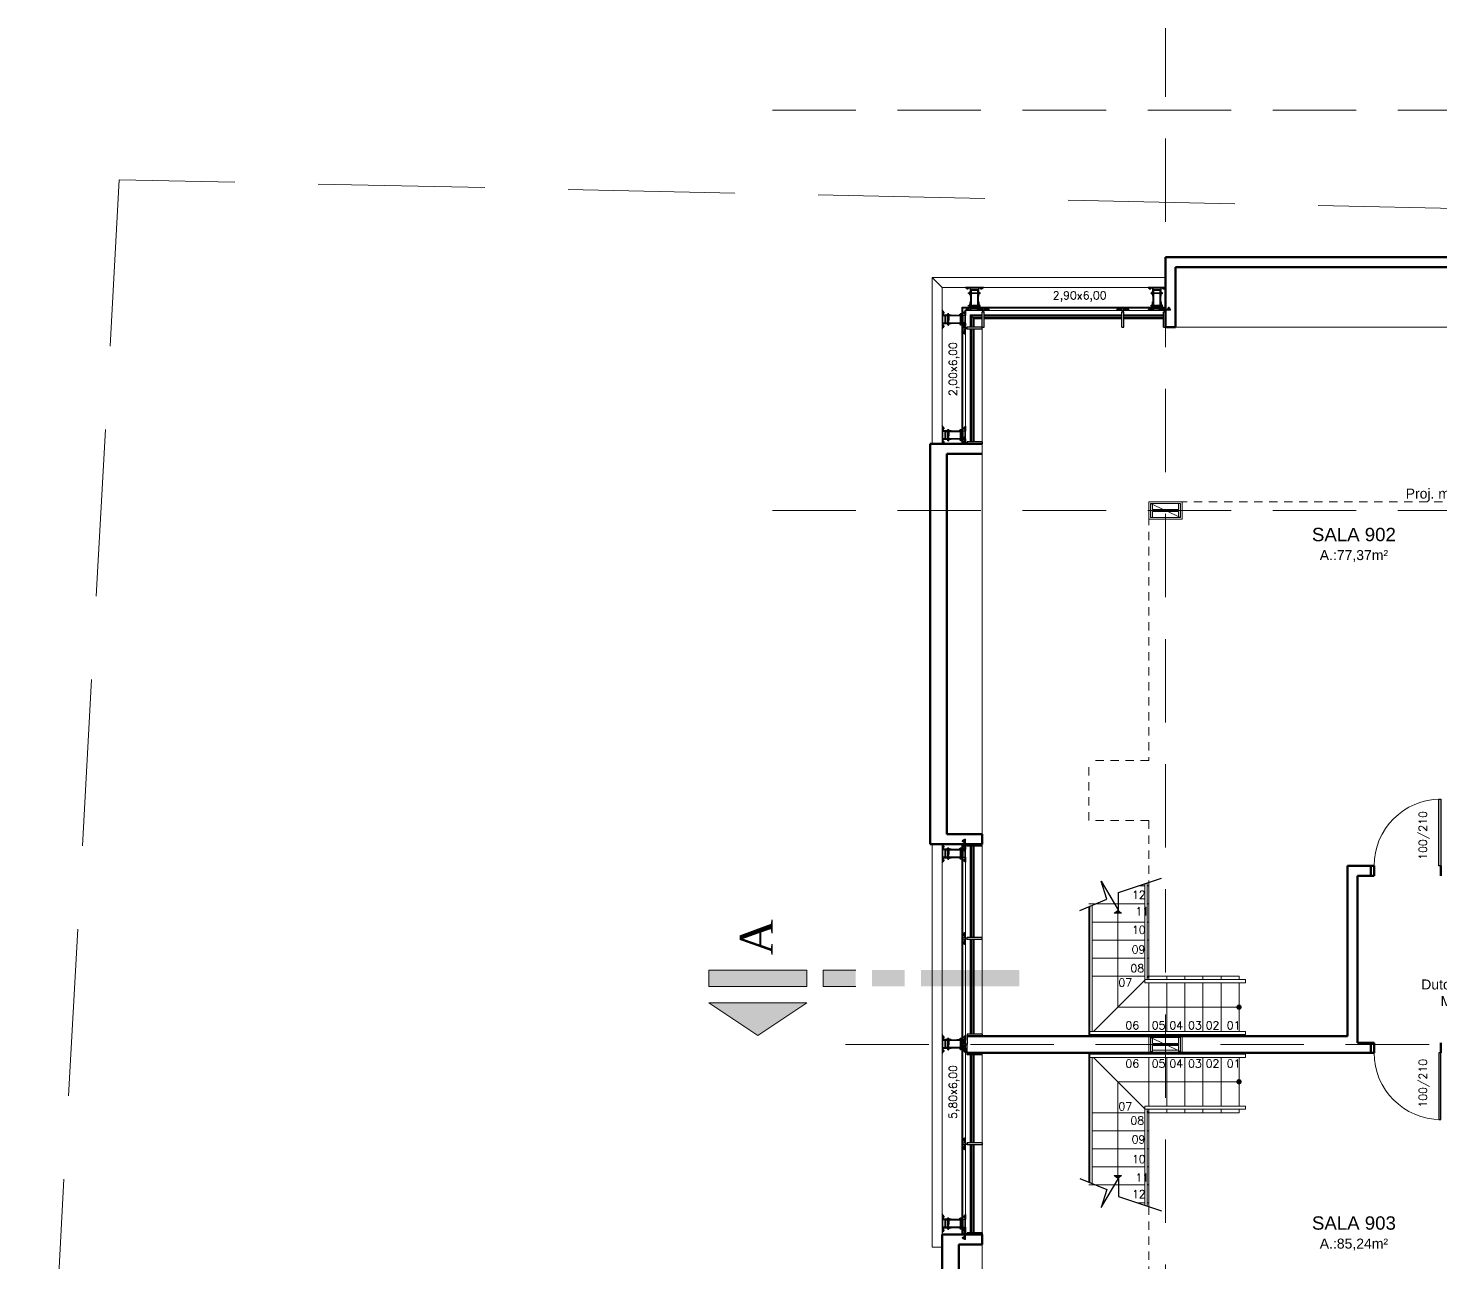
# Model space of a CAD drawing. Header units: millimetres. Extents: x 705 to 840, y 133 to 501.
# Drawn here: x 712.14 to 733.32, y 340.62 to 359.12 of the extents above; entities that cross this region are included whole.
import ezdxf

# ---------------------------------------------------------------- set-up
doc = ezdxf.new("R2010")
doc.units = ezdxf.units.MM
doc.header["$LTSCALE"] = 10
for name, pattern in [('DASHDOT', [25.4, 12.7, -6.35, 0, -6.35]), ('DASHED2', [0.375, 0.25, -0.125]), ('HIDDEN2', [0.1875, 0.125, -0.0625])]:
    doc.linetypes.add(name, pattern=pattern)
doc.layers.get('0').update_dxf_attribs({"color": 90})
doc.layers.add('ACCESORIO', color=90, linetype='Continuous')
doc.layers.add('VIDRO', color=140, linetype='Continuous')
for name, color, linetype, lineweight in [('CINZA', 252, 'Continuous', 13), ('cinza 03', 252, 'Continuous', 13), ('COTA', 90, 'Continuous', 9), ('HACHT', 90, 'Continuous', 9), ('linha estutura', 252, 'Continuous', 13), ('PAREDES', 50, 'Continuous', 50), ('PAREDES 2', 50, 'Continuous', 50), ('Pilares', 16, 'Continuous', 20), ('pn 02', 16, 'Continuous', 20), ('PN-01', 90, 'Continuous', 13), ('PN-03', 180, 'Continuous', 30), ('recuos', 16, 'Continuous', 20), ('texto', 16, 'Continuous', 20)]:
    doc.layers.add(name, color=color, linetype=linetype, lineweight=lineweight)
doc.styles.get("Standard").update_dxf_attribs({"font": 'simplex.shx'})

# ---------------------------------------------------------------- blocks, each defined once
blk = doc.blocks.new('BLO253')
blk.add_lwpolyline([(39.6, 2, -0.4142136), (40.6, 1, 0.4142136), (41.6, 0), (91.5, 0, 0.4142136), (92.5, 1), (92.5, 4, 0.4142136), (91.5, 5), (49.6, 5, -0.4142136), (44.6, 10), (44.6, 89, 0.4142136), (43.6, 90), (41.6, 90, 0.4142136), (40.6, 89), (40.6, 6.5, -0.4142136), (39.1, 5), (-39.1, 5, -0.4142136), (-40.6, 6.5), (-40.6, 89, 0.4142136), (-41.6, 90), (-43.6, 90, 0.4142136), (-44.6, 89), (-44.6, 10, -0.4142136), (-49.6, 5), (-91.5, 5, 0.4142136), (-92.5, 4), (-92.5, 1, 0.4142136), (-91.5, 0), (-41.6, 0, 0.4142136), (-40.6, 1, -0.4142136), (-39.6, 2)], format="xyb", close=True)
blk = doc.blocks.new('CAB-BUL')
for p, q in [((-6, 11), (6, 11)), ((-4, 2), (-4, 9)), ((-4, 1), (-4, 2)), ((4, 2), (4, 9)), ((4, 1), (4, 2))]:
    blk.add_line(p, q)
blk.add_lwpolyline([(-9, 1), (9, 1), (9, 0), (-9, 0)], close=True)
blk.add_lwpolyline([(8, 9, 0.888889), (4, 9, 0.50025), (-4, 9, 0.88987), (-8, 9), (-8, 2), (8, 2)], format="xyb", close=True)
blk = doc.blocks.new('TUERCA')
for p, q in [((-7, -2), (7, -2)), ((7, -10), (-7, -10)), ((-5, -11), (3, -10)), ((-5, -12), (4, -11)), ((-5, -13), (4, -12)), ((-5, -14), (4, -13)), ((-5, -16), (4, -14)), ((-4, -8), (-4, -3)), ((-3, -16), (4, -16)), ((4, -3), (4, -8))]:
    blk.add_line(p, q)
blk.add_lwpolyline([(-9, 0), (9, 0), (9, -2), (-9, -2)], close=True)
blk.add_lwpolyline([(-4, -8, -0.666895), (-9, -8), (-9, -3, -0.666895), (-4, -3, -0.349005), (4, -3, -0.666667), (9, -3), (9, -8, -0.666667), (4, -8, -0.349005)], format="xyb", close=True)
blk.add_lwpolyline([(-4, -10), (-3, -10), (-5, -11), (-3, -11), (-5, -12), (-3, -12), (-5, -13), (-3, -14), (-5, -14), (-3, -15), (-5, -16), (-3, -16), (3, -16), (4, -16), (3, -15), (4, -14), (3, -14), (4, -13), (3, -13), (4, -12), (3, -11), (4, -11), (3, -10), (4, -10)])
blk = doc.blocks.new('fixação madeira')
at = {"layer": 'ACCESORIO'}
for p, q in [((-0.052, -0.063), (-0.05, -0.076)), ((-0.05, -0.063), (-0.048, -0.076)), ((-0.048, -0.063), (-0.047, -0.076)), ((-0.047, -0.063), (-0.045, -0.076)), ((-0.045, -0.063), (-0.043, -0.076)), ((-0.043, -0.063), (-0.041, -0.076)), ((-0.041, -0.063), (-0.039, -0.076)), ((-0.039, -0.063), (-0.038, -0.076)), ((-0.038, -0.063), (-0.036, -0.076)), ((-0.036, -0.063), (-0.034, -0.076)), ((-0.034, -0.063), (-0.032, -0.076)), ((-0.032, -0.063), (-0.03, -0.076)), ((-0.03, -0.063), (-0.029, -0.076)), ((-0.029, -0.063), (-0.027, -0.076)), ((-0.027, -0.063), (-0.025, -0.076)), ((-0.025, -0.063), (-0.023, -0.076)), ((-0.023, -0.063), (-0.021, -0.076)), ((-0.021, -0.063), (-0.02, -0.076)), ((-0.02, -0.063), (-0.018, -0.076)), ((-0.018, -0.063), (-0.016, -0.076)), ((-0.016, -0.063), (-0.014, -0.076)), ((-0.014, -0.063), (-0.012, -0.076)), ((-0.012, -0.076), (-0.012, -0.063)), ((-0.052, -0.251), (-0.05, -0.264)), ((-0.05, -0.251), (-0.048, -0.264)), ((-0.048, -0.251), (-0.047, -0.264)), ((-0.047, -0.251), (-0.045, -0.264)), ((-0.045, -0.251), (-0.043, -0.264)), ((-0.043, -0.251), (-0.041, -0.264)), ((-0.041, -0.251), (-0.039, -0.264)), ((-0.039, -0.251), (-0.038, -0.264)), ((-0.038, -0.251), (-0.036, -0.264)), ((-0.036, -0.251), (-0.034, -0.264)), ((-0.034, -0.251), (-0.032, -0.264)), ((-0.032, -0.251), (-0.03, -0.264)), ((-0.03, -0.251), (-0.029, -0.264)), ((-0.029, -0.251), (-0.027, -0.264)), ((-0.027, -0.251), (-0.025, -0.264)), ((-0.025, -0.251), (-0.023, -0.264)), ((-0.023, -0.251), (-0.021, -0.264)), ((-0.021, -0.251), (-0.02, -0.264)), ((-0.02, -0.251), (-0.018, -0.264)), ((-0.018, -0.251), (-0.016, -0.264)), ((-0.016, -0.251), (-0.014, -0.264)), ((-0.014, -0.251), (-0.012, -0.264)), ((-0.012, -0.264), (-0.012, -0.251))]:
    blk.add_line(p, q, dxfattribs=at)
for points in [[(-0.06, -0.034), (0.057, -0.034), (0.057, -0.308), (-0.06, -0.308)], [(-0.052, -0.042), (0.049, -0.042), (0.049, -0.3), (-0.052, -0.3)]]:
    blk.add_lwpolyline(points, close=True, dxfattribs=at)
for points in [[(0.049, -0.063), (-0.014, -0.063), (-0.015, -0.066), (-0.016, -0.063), (-0.017, -0.066), (-0.018, -0.063), (-0.018, -0.066), (-0.02, -0.063), (-0.02, -0.066), (-0.021, -0.063), (-0.022, -0.066), (-0.023, -0.063), (-0.024, -0.066), (-0.025, -0.063), (-0.026, -0.066), (-0.027, -0.063), (-0.027, -0.066), (-0.029, -0.063), (-0.029, -0.066), (-0.03, -0.063), (-0.031, -0.066), (-0.032, -0.063), (-0.033, -0.066), (-0.034, -0.063), (-0.035, -0.066), (-0.036, -0.063), (-0.036, -0.066), (-0.038, -0.063), (-0.038, -0.066), (-0.039, -0.063), (-0.04, -0.066), (-0.041, -0.063), (-0.042, -0.066), (-0.043, -0.063), (-0.044, -0.066), (-0.045, -0.063), (-0.045, -0.066), (-0.047, -0.063), (-0.047, -0.066), (-0.048, -0.063), (-0.049, -0.066), (-0.05, -0.063), (-0.051, -0.066), (-0.052, -0.063)], [(-0.052, -0.076), (-0.051, -0.074), (-0.05, -0.076), (-0.05, -0.074), (-0.048, -0.076), (-0.048, -0.074), (-0.047, -0.076), (-0.046, -0.074), (-0.045, -0.076), (-0.044, -0.074), (-0.043, -0.076), (-0.042, -0.074), (-0.041, -0.076), (-0.041, -0.074), (-0.039, -0.076), (-0.039, -0.074), (-0.038, -0.076), (-0.037, -0.074), (-0.036, -0.076), (-0.035, -0.074), (-0.034, -0.076), (-0.033, -0.074), (-0.032, -0.076), (-0.032, -0.074), (-0.03, -0.076), (-0.03, -0.074), (-0.029, -0.076), (-0.028, -0.074), (-0.027, -0.076), (-0.026, -0.074), (-0.025, -0.076), (-0.024, -0.074), (-0.023, -0.076), (-0.023, -0.074), (-0.021, -0.076), (-0.021, -0.074), (-0.02, -0.076), (-0.019, -0.074), (-0.018, -0.076), (-0.017, -0.074), (-0.016, -0.076), (-0.015, -0.074), (-0.014, -0.076), (-0.014, -0.074), (-0.012, -0.076), (0.049, -0.076)], [(0.049, -0.251), (-0.014, -0.251), (-0.015, -0.253), (-0.016, -0.251), (-0.017, -0.253), (-0.018, -0.251), (-0.018, -0.253), (-0.02, -0.251), (-0.02, -0.253), (-0.021, -0.251), (-0.022, -0.253), (-0.023, -0.251), (-0.024, -0.253), (-0.025, -0.251), (-0.026, -0.253), (-0.027, -0.251), (-0.027, -0.253), (-0.029, -0.251), (-0.029, -0.253), (-0.03, -0.251), (-0.031, -0.253), (-0.032, -0.251), (-0.033, -0.253), (-0.034, -0.251), (-0.035, -0.253), (-0.036, -0.251), (-0.036, -0.253), (-0.038, -0.251), (-0.038, -0.253), (-0.039, -0.251), (-0.04, -0.253), (-0.041, -0.251), (-0.042, -0.253), (-0.043, -0.251), (-0.044, -0.253), (-0.045, -0.251), (-0.045, -0.253), (-0.047, -0.251), (-0.047, -0.253), (-0.048, -0.251), (-0.049, -0.253), (-0.05, -0.251), (-0.051, -0.253), (-0.052, -0.251)], [(-0.052, -0.264), (-0.051, -0.262), (-0.05, -0.264), (-0.05, -0.262), (-0.048, -0.264), (-0.048, -0.262), (-0.047, -0.264), (-0.046, -0.262), (-0.045, -0.264), (-0.044, -0.262), (-0.043, -0.264), (-0.042, -0.262), (-0.041, -0.264), (-0.041, -0.262), (-0.039, -0.264), (-0.039, -0.262), (-0.038, -0.264), (-0.037, -0.262), (-0.036, -0.264), (-0.035, -0.262), (-0.034, -0.264), (-0.033, -0.262), (-0.032, -0.264), (-0.032, -0.262), (-0.03, -0.264), (-0.03, -0.262), (-0.029, -0.264), (-0.028, -0.262), (-0.027, -0.264), (-0.026, -0.262), (-0.025, -0.264), (-0.024, -0.262), (-0.023, -0.264), (-0.023, -0.262), (-0.021, -0.264), (-0.021, -0.262), (-0.02, -0.264), (-0.019, -0.262), (-0.018, -0.264), (-0.017, -0.262), (-0.016, -0.264), (-0.015, -0.262), (-0.014, -0.264), (-0.014, -0.262), (-0.012, -0.264), (0.049, -0.264)]]:
    blk.add_lwpolyline(points, dxfattribs=at)
at = {"layer": 'ACCESORIO', "xscale": 0.001440000000002328, "yscale": 0.001440000000002328, "zscale": 0.00144, "rotation": 180}
blk.add_blockref('BLO253', (-0.001, 0.001), dxfattribs=at)
at = {"layer": 'ACCESORIO', "linetype": 'Continuous', "xscale": 0.001440000000002328, "yscale": 0.001440000000002328, "zscale": 0.00144}
for name, p, rotation in [('CAB-BUL', (-0.105, -0.006), 180), ('TUERCA', (-0.066, -0.07), 270), ('CAB-BUL', (0.063, -0.07), 270), ('CAB-BUL', (0.1, -0.006), 180), ('CAB-BUL', (0.063, -0.258), 270)]:
    blk.add_blockref(name, p, dxfattribs=dict(at, rotation=rotation))
at = {"layer": 'ACCESORIO', "xscale": -0.001440000000002328, "yscale": 0.001440000000002328, "zscale": 0.00144}
blk.add_blockref('BLO253', (-0.001, -0.345), dxfattribs=at)
at = {"layer": 'ACCESORIO', "linetype": 'Continuous', "xscale": -0.001440000000002328, "yscale": 0.001440000000002328, "zscale": 0.00144}
for p in [(-0.105, -0.338), (0.1, -0.338)]:
    blk.add_blockref('CAB-BUL', p, dxfattribs=at)
at = {"layer": 'ACCESORIO', "color": 252, "linetype": 'Continuous', "xscale": 0.001440000000002328, "yscale": 0.001440000000002328, "zscale": 0.00144, "rotation": 270}
blk.add_blockref('TUERCA', (-0.066, -0.258), dxfattribs=at)
blk = doc.blocks.new('SPIDER')
at = {"layer": 'HACHT'}
blk.add_line((-0.289, -0.009), (-0.289, 0.009), dxfattribs=at)
at = {"layer": 'PN-01'}
for p, q in [((-0.264, 0.063), (-0.304, 0.063)), ((-0.293, 0.067), (-0.299, 0.07)), ((-0.294, 0.066), (-0.299, 0.069)), ((-0.264, 0.064), (-0.299, 0.064)), ((-0.264, 0.062), (-0.299, 0.062)), ((-0.294, 0.06), (-0.299, 0.058)), ((-0.293, 0.059), (-0.299, 0.056)), ((-0.264, 0.064), (-0.298, 0.064)), ((-0.289, 0.066), (-0.294, 0.066)), ((-0.289, 0.06), (-0.294, 0.06)), ((-0.289, 0.067), (-0.293, 0.067)), ((-0.289, 0.059), (-0.293, 0.059)), ((-0.283, 0.079), (-0.289, 0.079)), ((-0.283, 0.048), (-0.289, 0.048)), ((-0.228, 0.009), (-0.289, 0.009)), ((-0.279, 0.072), (-0.283, 0.079)), ((-0.279, 0.055), (-0.283, 0.048)), ((-0.27, 0.072), (-0.279, 0.072)), ((-0.27, 0.055), (-0.279, 0.055)), ((-0.264, 0.089), (-0.27, 0.089)), ((-0.27, 0.089), (-0.27, 0.009)), ((-0.264, 0.078), (-0.27, 0.078)), ((-0.264, 0.048), (-0.27, 0.048)), ((-0.264, 0.034), (-0.27, 0.034)), ((-0.264, 0.089), (-0.264, 0.009)), ((-0.258, 0.072), (-0.264, 0.076)), ((-0.258, 0.055), (-0.264, 0.051)), ((-0.262, 0.074), (-0.262, 0.052)), ((-0.261, 0.074), (-0.261, 0.053)), ((-0.26, 0.073), (-0.26, 0.053)), ((-0.258, 0.089), (-0.252, 0.089)), ((-0.258, 0.089), (-0.258, 0.08)), ((-0.258, 0.08), (-0.258, 0.047)), ((-0.258, 0.047), (-0.258, 0.009)), ((-0.258, 0.034), (-0.252, 0.034)), ((-0.252, 0.089), (-0.252, 0.009)), ((-0.264, -0.063), (-0.304, -0.063)), ((-0.293, -0.059), (-0.299, -0.056)), ((-0.294, -0.06), (-0.299, -0.058)), ((-0.264, -0.062), (-0.299, -0.062)), ((-0.264, -0.064), (-0.299, -0.064)), ((-0.294, -0.066), (-0.299, -0.069)), ((-0.293, -0.067), (-0.299, -0.07)), ((-0.264, -0.064), (-0.298, -0.064)), ((-0.289, -0.06), (-0.294, -0.06)), ((-0.289, -0.066), (-0.294, -0.066)), ((-0.289, -0.059), (-0.293, -0.059)), ((-0.289, -0.067), (-0.293, -0.067)), ((-0.228, -0.009), (-0.289, -0.009)), ((-0.283, -0.048), (-0.289, -0.048)), ((-0.283, -0.079), (-0.289, -0.079)), ((-0.279, -0.055), (-0.283, -0.048)), ((-0.279, -0.072), (-0.283, -0.079)), ((-0.27, -0.055), (-0.279, -0.055)), ((-0.27, -0.072), (-0.279, -0.072)), ((-0.27, -0.089), (-0.27, -0.009)), ((-0.264, -0.034), (-0.27, -0.034)), ((-0.264, -0.048), (-0.27, -0.048)), ((-0.264, -0.078), (-0.27, -0.078)), ((-0.264, -0.089), (-0.27, -0.089)), ((-0.264, -0.089), (-0.264, -0.009)), ((-0.258, -0.055), (-0.264, -0.051)), ((-0.258, -0.072), (-0.264, -0.076)), ((-0.262, -0.074), (-0.262, -0.052)), ((-0.261, -0.074), (-0.261, -0.053)), ((-0.26, -0.073), (-0.26, -0.053)), ((-0.258, -0.047), (-0.258, -0.009)), ((-0.258, -0.034), (-0.252, -0.034)), ((-0.258, -0.08), (-0.258, -0.047)), ((-0.258, -0.089), (-0.258, -0.08)), ((-0.258, -0.089), (-0.252, -0.089)), ((-0.252, -0.089), (-0.252, -0.009))]:
    blk.add_line(p, q, dxfattribs=at)
at = {"layer": 'PN-03'}
for p, q in [((-0.228, -0.015), (-0.228, 0.015)), ((0, 0.015), (-0.228, 0.015)), ((0, -0.015), (0, 0.015)), ((0, -0.015), (-0.228, -0.015))]:
    blk.add_line(p, q, dxfattribs=at)

msp = doc.modelspace()

# ---------------------------------------------------------------- hatches: boundary and pattern name
at = {"layer": 'Pilares'}
for points in [[(728.966, 351.992), (728.966, 351.782), (728.996, 351.782), (728.996, 351.872), (729.386, 351.872), (729.386, 351.782), (729.416, 351.782), (729.416, 351.992), (729.386, 351.992), (729.386, 351.902), (728.996, 351.902), (728.996, 351.992)], [(728.966, 343.992), (728.966, 343.782), (728.996, 343.782), (728.996, 343.872), (729.386, 343.872), (729.386, 343.782), (729.416, 343.782), (729.416, 343.992), (729.386, 343.992), (729.386, 343.902), (728.996, 343.902), (728.996, 343.992)]]:
    msp.add_hatch(color=256, dxfattribs=at).paths.add_polyline_path(points)
at = {"layer": 'PN-01'}
for points in [[(728.475, 345.896), (728.531, 345.853), (728.42, 345.853)], [(728.475, 341.878), (728.531, 341.921), (728.42, 341.921)]]:
    msp.add_hatch(color=256, dxfattribs=at).paths.add_polyline_path(points)
at = {"layer": 'PN-01', "ltscale": 0.05}
h = msp.add_hatch(color=256, dxfattribs=at)
h.paths.add_polyline_path([(723.075, 344.022), (722.34, 344.512), (723.81, 344.512)])
h.paths.add_polyline_path([(723.81, 344.757), (722.34, 344.757), (722.34, 345.002), (723.81, 345.002)])
h.paths.add_polyline_path([(724.545, 344.757), (724.055, 344.757), (724.055, 345.002), (724.545, 345.002)])
h.paths.add_polyline_path([(725.28, 344.757), (724.79, 344.757), (724.79, 345.002), (725.28, 345.002)])
h.paths.add_polyline_path([(726.249, 344.757), (725.525, 344.757), (725.525, 345.002), (726.249, 345.002)])
h.paths.add_polyline_path([(726.995, 344.757), (726.249, 344.757), (726.249, 345.002), (726.995, 345.002)])

# ---------------------------------------------------------------- linework, layer by layer
at = {"layer": 'CINZA'}
for p, q in [((726.264, 354.814), (726.264, 354.637)), ((726.441, 354.814), (726.264, 354.814)), ((726.279, 354.799), (726.279, 354.637)), ((726.441, 354.799), (726.279, 354.799)), ((726.298, 354.78), (726.298, 354.637)), ((726.441, 354.78), (726.298, 354.78)), ((726.313, 354.765), (726.313, 354.637)), ((726.441, 354.765), (726.313, 354.765)), ((728.533, 354.814), (726.471, 354.814)), ((728.533, 354.799), (726.471, 354.799)), ((728.533, 354.78), (726.471, 354.78)), ((728.533, 354.765), (726.471, 354.765)), ((729.161, 354.814), (728.563, 354.814)), ((729.161, 354.799), (728.563, 354.799)), ((729.161, 354.78), (728.563, 354.78)), ((729.161, 354.765), (728.563, 354.765)), ((726.264, 352.917), (726.264, 354.607)), ((726.279, 352.917), (726.279, 354.607)), ((726.298, 352.917), (726.298, 354.607)), ((726.313, 352.917), (726.313, 354.607)), ((726.264, 345.489), (726.264, 346.857)), ((726.279, 345.489), (726.279, 346.857)), ((726.298, 345.489), (726.298, 346.857)), ((726.313, 345.489), (726.313, 346.857)), ((726.264, 344.042), (726.264, 345.459)), ((726.279, 344.042), (726.279, 345.459)), ((726.298, 344.042), (726.298, 345.459)), ((726.313, 344.042), (726.313, 345.459)), ((726.264, 343.732), (726.264, 342.414)), ((726.279, 343.732), (726.279, 342.414)), ((726.298, 343.732), (726.298, 342.414)), ((726.313, 343.732), (726.313, 342.414)), ((726.264, 342.384), (726.264, 341.066)), ((726.279, 342.384), (726.279, 341.066)), ((726.298, 342.384), (726.298, 341.066)), ((726.313, 342.384), (726.313, 341.066))]:
    msp.add_line(p, q, dxfattribs=at)
at = {"layer": 'cinza 03'}
msp.add_line((726.318, 354.759), (726.258, 354.819), dxfattribs=at)
at = {"layer": 'cinza 03', "linetype": 'HIDDEN2', "ltscale": 0.1}
for p, q in [((728.941, 352.017), (741.291, 352.017)), ((728.941, 352.017), (728.941, 348.142)), ((728.941, 348.142), (728.041, 348.142)), ((728.041, 347.242), (728.041, 348.142)), ((728.041, 347.242), (728.041, 348.142)), ((728.941, 347.242), (728.041, 347.242)), ((728.941, 346.217), (728.941, 347.242)), ((728.941, 341.457), (728.941, 340.432))]:
    msp.add_line(p, q, dxfattribs=at)
at = {"layer": 'cinza 03'}
for points in [[(728.055, 344.859), (728.055, 344.812)], [(728.055, 342.915), (728.055, 342.962)]]:
    msp.add_lwpolyline(points, dxfattribs=at)
for centre, start, end in [((733.316, 346.562), 90, 180), ((733.316, 343.762), 180, 270)]:
    msp.add_arc(centre, 1, start, end, dxfattribs=at)
at = {"layer": 'HACHT'}
for p, q in [((726.191, 352.91), (726.191, 354.888)), ((726.258, 354.819), (726.258, 354.637)), ((726.441, 354.819), (726.258, 354.819)), ((726.318, 354.759), (726.318, 354.637)), ((726.441, 354.759), (726.318, 354.759)), ((728.533, 354.819), (726.471, 354.819)), ((728.533, 354.759), (726.471, 354.759)), ((729.161, 354.819), (728.563, 354.819)), ((729.161, 354.759), (728.563, 354.759)), ((726.258, 352.917), (726.258, 354.607)), ((726.318, 352.917), (726.318, 354.607)), ((726.152, 352.91), (726.152, 352.893)), ((726.191, 341.037), (726.191, 346.887)), ((726.191, 346.737), (726.191, 341.037)), ((726.258, 345.489), (726.258, 346.857)), ((726.318, 345.489), (726.318, 346.857)), ((726.258, 344.042), (726.258, 345.459)), ((726.318, 344.042), (726.318, 345.459)), ((726.152, 343.878), (726.152, 343.895)), ((726.152, 343.895), (726.152, 343.878)), ((726.152, 343.878), (726.152, 343.895)), ((726.152, 343.895), (726.152, 343.878)), ((726.258, 343.732), (726.258, 342.414)), ((726.318, 343.732), (726.318, 342.414)), ((726.258, 342.384), (726.258, 341.066)), ((726.318, 342.384), (726.318, 341.066))]:
    msp.add_line(p, q, dxfattribs=at)
at = {"layer": 'linha estutura', "linetype": 'DASHED2', "ltscale": 0.5}
for p, q in [((729.191, 329.963), (729.191, 359.116)), ((723.297, 357.887), (767.656, 357.887)), ((723.297, 351.887), (767.656, 351.887)), ((724.39, 343.887), (771.017, 343.887))]:
    msp.add_line(p, q, dxfattribs=at)
at = {"layer": 'PAREDES'}
for p, q in [((732.266, 346.562), (732.266, 346.412)), ((732.316, 346.562), (732.316, 346.412)), ((732.316, 346.562), (732.316, 346.412)), ((732.316, 346.562), (732.316, 346.412)), ((733.316, 346.562), (733.316, 346.412)), ((732.266, 343.762), (732.266, 343.912)), ((732.316, 343.762), (732.316, 343.912)), ((732.316, 343.762), (732.316, 343.912)), ((732.316, 343.762), (732.316, 343.912)), ((733.316, 343.762), (733.316, 343.912))]:
    msp.add_line(p, q, dxfattribs=at)
at = {"layer": 'PAREDES 2'}
for p, q in [((735.316, 355.687), (729.191, 355.687)), ((729.191, 354.637), (729.191, 355.687)), ((729.341, 354.637), (729.341, 355.537)), ((735.066, 355.537), (729.341, 355.537)), ((729.341, 354.637), (729.191, 354.637)), ((725.658, 352.887), (725.658, 346.887)), ((725.658, 352.887), (726.441, 352.887)), ((725.908, 352.737), (725.908, 347.037)), ((725.908, 352.737), (726.441, 352.737)), ((725.908, 347.037), (726.441, 347.037)), ((726.441, 347.037), (726.441, 346.887)), ((725.658, 346.887), (726.441, 346.887)), ((731.916, 346.562), (732.316, 346.562)), ((731.916, 344.012), (731.916, 346.562)), ((732.066, 346.412), (732.316, 346.412)), ((732.066, 343.912), (732.066, 346.412)), ((726.213, 344.012), (731.916, 344.012)), ((726.213, 343.762), (732.316, 343.762)), ((732.316, 343.912), (732.066, 343.912)), ((725.841, 341.037), (726.441, 341.037)), ((725.841, 341.037), (725.841, 334.887)), ((726.441, 340.887), (726.441, 341.037)), ((726.091, 340.887), (726.091, 335.037)), ((726.091, 340.887), (726.441, 340.887))]:
    msp.add_line(p, q, dxfattribs=at)
at = {"layer": 'Pilares'}
for p, q in [((728.941, 352.017), (728.941, 351.757)), ((728.941, 352.017), (729.441, 352.017)), ((728.966, 351.992), (729.416, 351.992)), ((729.416, 351.782), (728.966, 351.992)), ((729.441, 352.017), (729.441, 351.757)), ((728.966, 351.782), (729.416, 351.782)), ((728.941, 351.757), (729.441, 351.757)), ((728.941, 344.017), (728.941, 343.757)), ((728.941, 344.017), (729.441, 344.017)), ((728.966, 343.992), (729.416, 343.992)), ((729.416, 343.782), (728.966, 343.992)), ((729.441, 344.017), (729.441, 343.757))]:
    msp.add_line(p, q, dxfattribs=at)
at = {"layer": 'Pilares', "linetype": 'Continuous'}
for p, q in [((728.996, 351.902), (728.996, 351.992)), ((729.386, 351.902), (729.386, 351.992)), ((728.996, 351.902), (729.386, 351.902)), ((728.996, 351.782), (728.996, 351.872)), ((728.996, 351.872), (729.386, 351.872)), ((729.386, 351.782), (729.386, 351.872)), ((728.996, 343.902), (728.996, 343.992)), ((729.386, 343.902), (729.386, 343.992)), ((728.996, 343.902), (729.386, 343.902)), ((728.996, 343.782), (728.996, 343.872)), ((728.996, 343.872), (729.386, 343.872)), ((728.996, 343.802), (729.386, 343.802)), ((729.386, 343.782), (729.386, 343.872))]:
    msp.add_line(p, q, dxfattribs=at)
for points in [[(728.996, 351.992), (728.966, 351.992), (728.966, 351.782), (728.996, 351.782)], [(729.386, 351.782), (729.416, 351.782), (729.416, 351.992), (729.386, 351.992)], [(728.996, 343.992), (728.966, 343.992), (728.966, 343.782), (728.996, 343.782)], [(729.386, 343.782), (729.416, 343.782), (729.416, 343.992), (729.386, 343.992)]]:
    msp.add_lwpolyline(points, dxfattribs=at)
at = {"layer": 'pn 02'}
for p, q in [((725.691, 355.383), (725.691, 352.887)), ((725.841, 355.233), (725.691, 355.383)), ((729.191, 355.383), (725.691, 355.383)), ((725.841, 355.233), (725.841, 352.887)), ((729.191, 355.233), (725.841, 355.233)), ((725.691, 346.887), (725.691, 340.848)), ((725.841, 346.887), (725.841, 341.037)), ((728.941, 344.912), (728.941, 346.317)), ((728.266, 346.262), (728.247, 346.262)), ((728.88, 346.262), (728.774, 346.262)), ((728.941, 346.262), (728.914, 346.262)), ((728.88, 345.992), (728.041, 345.992)), ((728.041, 344.012), (728.041, 345.951)), ((728.941, 345.992), (728.914, 345.992)), ((728.055, 345.722), (728.041, 345.722)), ((728.88, 345.722), (728.088, 345.722)), ((728.941, 345.722), (728.914, 345.722)), ((728.055, 345.452), (728.041, 345.452)), ((728.88, 345.452), (728.088, 345.452)), ((728.941, 345.452), (728.914, 345.452)), ((728.055, 345.182), (728.041, 345.182)), ((728.88, 345.182), (728.088, 345.182)), ((728.941, 345.182), (728.914, 345.182)), ((722.34, 345.002), (723.81, 345.002)), ((722.34, 344.757), (722.34, 345.002)), ((723.81, 345.002), (723.81, 344.757)), ((724.055, 345.002), (724.055, 344.757)), ((724.055, 345.002), (724.545, 345.002)), ((728.055, 344.912), (728.041, 344.912)), ((728.88, 344.912), (728.088, 344.912)), ((728.88, 344.851), (728.11, 344.081)), ((728.941, 344.912), (728.914, 344.912)), ((728.941, 344.912), (728.914, 344.885)), ((730.291, 344.912), (728.941, 344.912)), ((728.941, 344.912), (728.941, 344.859)), ((728.941, 344.812), (728.941, 344.081)), ((729.211, 344.912), (729.211, 344.859)), ((729.211, 344.812), (729.211, 344.081)), ((729.481, 344.912), (729.481, 344.859)), ((729.481, 344.812), (729.481, 344.081)), ((729.751, 344.912), (729.751, 344.859)), ((729.751, 344.812), (729.751, 344.081)), ((730.021, 344.912), (730.021, 344.859)), ((730.021, 344.812), (730.021, 344.081)), ((730.291, 344.912), (730.291, 344.859)), ((730.291, 344.812), (730.291, 344.081)), ((723.81, 344.757), (722.34, 344.757)), ((724.545, 344.757), (724.055, 344.757)), ((723.81, 344.512), (722.34, 344.512)), ((728.063, 344.034), (728.041, 344.012)), ((728.941, 344.034), (728.941, 344.012)), ((729.211, 344.034), (729.211, 344.012)), ((729.481, 344.034), (729.481, 344.012)), ((729.751, 344.034), (729.751, 344.012)), ((730.021, 344.034), (730.021, 344.012)), ((730.291, 344.034), (730.291, 344.012)), ((728.041, 343.762), (728.041, 341.822)), ((728.063, 343.74), (728.041, 343.762)), ((728.941, 343.74), (728.941, 343.762)), ((729.211, 343.74), (729.211, 343.762)), ((729.481, 343.74), (729.481, 343.762)), ((729.751, 343.74), (729.751, 343.762)), ((730.021, 343.74), (730.021, 343.762)), ((730.291, 343.74), (730.291, 343.762)), ((728.88, 342.923), (728.11, 343.693)), ((728.941, 342.962), (728.941, 343.693)), ((729.211, 342.962), (729.211, 343.693)), ((729.481, 342.962), (729.481, 343.693)), ((729.751, 342.962), (729.751, 343.693)), ((730.021, 342.962), (730.021, 343.693)), ((730.291, 342.962), (730.291, 343.693)), ((728.941, 342.862), (728.914, 342.889)), ((728.941, 342.862), (728.941, 342.915)), ((729.211, 342.862), (729.211, 342.915)), ((729.481, 342.862), (729.481, 342.915)), ((729.751, 342.862), (729.751, 342.915)), ((730.021, 342.862), (730.021, 342.915)), ((730.291, 342.862), (730.291, 342.915)), ((728.055, 342.862), (728.041, 342.862)), ((728.88, 342.862), (728.088, 342.862)), ((728.941, 342.862), (728.914, 342.862)), ((730.291, 342.862), (728.941, 342.862)), ((728.941, 342.862), (728.941, 341.457)), ((728.055, 342.592), (728.041, 342.592)), ((728.88, 342.592), (728.088, 342.592)), ((728.941, 342.592), (728.914, 342.592)), ((728.055, 342.322), (728.041, 342.322)), ((728.88, 342.322), (728.088, 342.322)), ((728.941, 342.322), (728.914, 342.322)), ((728.055, 342.052), (728.041, 342.052)), ((728.88, 342.052), (728.088, 342.052)), ((728.941, 342.052), (728.914, 342.052)), ((728.88, 341.782), (728.041, 341.782)), ((728.941, 341.782), (728.914, 341.782)), ((728.266, 341.512), (728.247, 341.512)), ((728.88, 341.512), (728.774, 341.512)), ((728.941, 341.512), (728.914, 341.512)), ((725.691, 340.848), (725.841, 340.848))]:
    msp.add_line(p, q, dxfattribs=at)
at = {"layer": 'pn 02', "ltscale": 0.05}
for q in [(723.075, 344.022), (723.81, 344.512), (723.81, 344.512)]:
    msp.add_line((722.34, 344.512), q, dxfattribs=at)
at = {"layer": 'pn 02'}
for points in [[(728.88, 346.297), (728.88, 344.812), (728.914, 344.812)], [(728.914, 344.859), (728.914, 346.308)], [(728.055, 345.957), (728.055, 344.034), (728.088, 344.034)], [(728.088, 344.081), (728.088, 345.971)], [(728.88, 344.812), (730.39, 344.812), (730.39, 344.859), (728.88, 344.859)], [(728.055, 341.817), (728.055, 343.74), (728.088, 343.74)], [(728.088, 343.693), (728.088, 341.803)], [(728.88, 342.962), (730.39, 342.962), (730.39, 342.915), (728.88, 342.915)], [(728.88, 341.477), (728.88, 342.962), (728.914, 342.962)], [(728.914, 342.915), (728.914, 341.466)]]:
    msp.add_lwpolyline(points, dxfattribs=at)
for points in [[(728.055, 344.034), (730.39, 344.034), (730.39, 344.081), (728.055, 344.081)], [(728.055, 343.74), (730.39, 343.74), (730.39, 343.693), (728.055, 343.693)]]:
    msp.add_lwpolyline(points, close=True, dxfattribs=at)
at = {"layer": 'PN-01'}
for p, q in [((729.191, 354.887), (726.191, 354.887)), ((726.441, 354.637), (726.441, 347.037)), ((729.341, 354.637), (735.066, 354.637)), ((726.177, 352.965), (726.137, 352.965)), ((726.148, 352.969), (726.142, 352.972)), ((726.147, 352.968), (726.142, 352.97)), ((726.177, 352.966), (726.142, 352.966)), ((726.177, 352.964), (726.142, 352.964)), ((726.147, 352.962), (726.142, 352.96)), ((726.148, 352.961), (726.142, 352.958)), ((726.177, 352.966), (726.143, 352.966)), ((726.152, 352.968), (726.147, 352.968)), ((726.152, 352.962), (726.147, 352.962)), ((726.152, 352.969), (726.148, 352.969)), ((726.152, 352.961), (726.148, 352.961)), ((726.158, 352.981), (726.152, 352.981)), ((726.158, 352.95), (726.152, 352.95)), ((726.213, 352.91), (726.152, 352.91)), ((726.213, 352.893), (726.152, 352.893)), ((726.162, 352.974), (726.158, 352.981)), ((726.162, 352.957), (726.158, 352.95)), ((726.171, 352.974), (726.162, 352.974)), ((726.171, 352.957), (726.162, 352.957)), ((726.171, 352.991), (726.171, 352.91)), ((726.177, 352.991), (726.171, 352.991)), ((726.177, 352.98), (726.171, 352.98)), ((726.177, 352.95), (726.171, 352.95)), ((726.177, 352.936), (726.171, 352.936)), ((726.177, 352.991), (726.177, 352.91)), ((726.183, 352.974), (726.177, 352.978)), ((726.183, 352.957), (726.177, 352.953)), ((726.179, 352.976), (726.179, 352.954)), ((726.18, 352.976), (726.18, 352.955)), ((726.181, 352.975), (726.181, 352.955)), ((726.183, 352.991), (726.183, 352.982)), ((726.183, 352.991), (726.189, 352.991)), ((726.183, 352.982), (726.183, 352.948)), ((726.183, 352.948), (726.183, 352.91)), ((726.183, 352.936), (726.189, 352.936)), ((726.189, 352.991), (726.189, 352.91)), ((726.441, 346.887), (726.441, 344.012)), ((726.441, 344.012), (726.441, 346.737)), ((728.475, 344.446), (728.475, 345.853)), ((730.291, 344.446), (728.475, 344.446)), ((726.177, 343.95), (726.137, 343.95)), ((726.177, 343.95), (726.137, 343.95)), ((726.148, 343.954), (726.142, 343.957)), ((726.148, 343.954), (726.142, 343.957)), ((726.147, 343.953), (726.142, 343.955)), ((726.147, 343.953), (726.142, 343.955)), ((726.177, 343.951), (726.142, 343.951)), ((726.177, 343.951), (726.142, 343.951)), ((726.177, 343.949), (726.142, 343.949)), ((726.177, 343.949), (726.142, 343.949)), ((726.147, 343.947), (726.142, 343.945)), ((726.147, 343.947), (726.142, 343.945)), ((726.148, 343.946), (726.142, 343.943)), ((726.148, 343.946), (726.142, 343.943)), ((726.177, 343.951), (726.143, 343.951)), ((726.177, 343.951), (726.143, 343.951)), ((726.152, 343.953), (726.147, 343.953)), ((726.152, 343.953), (726.147, 343.953)), ((726.152, 343.947), (726.147, 343.947)), ((726.152, 343.947), (726.147, 343.947)), ((726.152, 343.954), (726.148, 343.954)), ((726.152, 343.954), (726.148, 343.954)), ((726.152, 343.946), (726.148, 343.946)), ((726.152, 343.946), (726.148, 343.946)), ((726.158, 343.966), (726.152, 343.966)), ((726.158, 343.966), (726.152, 343.966)), ((726.162, 343.959), (726.158, 343.966)), ((726.162, 343.959), (726.158, 343.966)), ((726.171, 343.959), (726.162, 343.959)), ((726.171, 343.959), (726.162, 343.959)), ((726.171, 343.976), (726.171, 343.895)), ((726.177, 343.976), (726.171, 343.976)), ((726.171, 343.976), (726.171, 343.895)), ((726.177, 343.976), (726.171, 343.976)), ((726.177, 343.965), (726.171, 343.965)), ((726.177, 343.965), (726.171, 343.965)), ((726.177, 343.976), (726.177, 343.895)), ((726.177, 343.976), (726.177, 343.895)), ((726.183, 343.959), (726.177, 343.963)), ((726.183, 343.959), (726.177, 343.963)), ((726.179, 343.961), (726.179, 343.939)), ((726.179, 343.961), (726.179, 343.939)), ((726.18, 343.961), (726.18, 343.94)), ((726.18, 343.961), (726.18, 343.94)), ((726.181, 343.96), (726.181, 343.94)), ((726.181, 343.96), (726.181, 343.94)), ((726.183, 343.976), (726.183, 343.967)), ((726.183, 343.976), (726.189, 343.976)), ((726.183, 343.976), (726.183, 343.967)), ((726.183, 343.976), (726.189, 343.976)), ((726.183, 343.967), (726.183, 343.933)), ((726.183, 343.967), (726.183, 343.933)), ((726.189, 343.976), (726.189, 343.895)), ((726.189, 343.976), (726.189, 343.895)), ((726.177, 343.824), (726.137, 343.824)), ((726.177, 343.824), (726.137, 343.824)), ((726.148, 343.828), (726.142, 343.831)), ((726.148, 343.828), (726.142, 343.831)), ((726.147, 343.827), (726.142, 343.829)), ((726.147, 343.827), (726.142, 343.829)), ((726.177, 343.825), (726.142, 343.825)), ((726.177, 343.825), (726.142, 343.825)), ((726.177, 343.823), (726.142, 343.823)), ((726.177, 343.823), (726.142, 343.823)), ((726.147, 343.821), (726.142, 343.818)), ((726.147, 343.821), (726.142, 343.818)), ((726.148, 343.82), (726.142, 343.817)), ((726.148, 343.82), (726.142, 343.817)), ((726.177, 343.823), (726.143, 343.823)), ((726.177, 343.823), (726.143, 343.823)), ((726.152, 343.827), (726.147, 343.827)), ((726.152, 343.827), (726.147, 343.827)), ((726.152, 343.821), (726.147, 343.821)), ((726.152, 343.821), (726.147, 343.821)), ((726.152, 343.828), (726.148, 343.828)), ((726.152, 343.828), (726.148, 343.828)), ((726.152, 343.82), (726.148, 343.82)), ((726.152, 343.82), (726.148, 343.82)), ((726.158, 343.935), (726.152, 343.935)), ((726.158, 343.935), (726.152, 343.935)), ((726.213, 343.895), (726.152, 343.895)), ((726.213, 343.895), (726.152, 343.895)), ((726.213, 343.895), (726.152, 343.895)), ((726.213, 343.878), (726.152, 343.878)), ((726.158, 343.839), (726.152, 343.839)), ((726.158, 343.839), (726.152, 343.839)), ((726.158, 343.808), (726.152, 343.808)), ((726.158, 343.808), (726.152, 343.808)), ((726.162, 343.942), (726.158, 343.935)), ((726.162, 343.942), (726.158, 343.935)), ((726.162, 343.832), (726.158, 343.839)), ((726.162, 343.832), (726.158, 343.839)), ((726.162, 343.815), (726.158, 343.808)), ((726.162, 343.815), (726.158, 343.808)), ((726.171, 343.942), (726.162, 343.942)), ((726.171, 343.942), (726.162, 343.942)), ((726.171, 343.832), (726.162, 343.832)), ((726.171, 343.832), (726.162, 343.832)), ((726.171, 343.815), (726.162, 343.815)), ((726.171, 343.815), (726.162, 343.815)), ((726.177, 343.935), (726.171, 343.935)), ((726.177, 343.935), (726.171, 343.935)), ((726.177, 343.921), (726.171, 343.921)), ((726.177, 343.921), (726.171, 343.921)), ((726.171, 343.797), (726.171, 343.878)), ((726.171, 343.797), (726.171, 343.878)), ((726.177, 343.853), (726.171, 343.853)), ((726.177, 343.853), (726.171, 343.853)), ((726.177, 343.839), (726.171, 343.839)), ((726.177, 343.839), (726.171, 343.839)), ((726.177, 343.809), (726.171, 343.809)), ((726.177, 343.809), (726.171, 343.809)), ((726.177, 343.797), (726.171, 343.797)), ((726.177, 343.797), (726.171, 343.797)), ((726.183, 343.942), (726.177, 343.938)), ((726.183, 343.942), (726.177, 343.938)), ((726.177, 343.797), (726.177, 343.878)), ((726.177, 343.797), (726.177, 343.878)), ((726.183, 343.832), (726.177, 343.836)), ((726.183, 343.832), (726.177, 343.836)), ((726.183, 343.815), (726.177, 343.811)), ((726.183, 343.815), (726.177, 343.811)), ((726.179, 343.812), (726.179, 343.835)), ((726.179, 343.812), (726.179, 343.835)), ((726.18, 343.813), (726.18, 343.834)), ((726.18, 343.813), (726.18, 343.834)), ((726.181, 343.814), (726.181, 343.833)), ((726.181, 343.814), (726.181, 343.833)), ((726.183, 343.933), (726.183, 343.895)), ((726.183, 343.933), (726.183, 343.895)), ((726.183, 343.921), (726.189, 343.921)), ((726.183, 343.921), (726.189, 343.921)), ((726.183, 343.84), (726.183, 343.878)), ((726.183, 343.84), (726.183, 343.878)), ((726.183, 343.853), (726.189, 343.853)), ((726.183, 343.853), (726.189, 343.853)), ((726.183, 343.807), (726.183, 343.84)), ((726.183, 343.807), (726.183, 343.84)), ((726.183, 343.797), (726.183, 343.807)), ((726.183, 343.797), (726.183, 343.807)), ((726.183, 343.797), (726.189, 343.797)), ((726.183, 343.797), (726.189, 343.797)), ((726.189, 343.797), (726.189, 343.878)), ((726.189, 343.797), (726.189, 343.878)), ((726.441, 341.037), (726.441, 343.762)), ((730.291, 343.328), (728.475, 343.328)), ((728.475, 343.328), (728.475, 341.921)), ((726.441, 340.887), (726.441, 332.887))]:
    msp.add_line(p, q, dxfattribs=at)
at = {"layer": 'PN-01', "ltscale": 0.05}
msp.add_line((723.075, 344.022), (723.81, 344.512), dxfattribs=at)
at = {"layer": 'PN-01'}
for points in [[(728.475, 345.896), (728.531, 345.853), (728.42, 345.853)], [(728.475, 341.878), (728.531, 341.921), (728.42, 341.921)]]:
    msp.add_lwpolyline(points, close=True, dxfattribs=at)
at = {"layer": 'PN-01', "const_width": 0.04}
for points in [[(730.271, 344.446, -1), (730.311, 344.446, -1)], [(730.271, 343.328, 1), (730.311, 343.328, 1)]]:
    msp.add_lwpolyline(points, format="xyb", close=True, dxfattribs=at)
at = {"layer": 'PN-03'}
for p, q in [((726.213, 352.917), (726.213, 352.887)), ((726.441, 352.917), (726.213, 352.917)), ((726.441, 352.887), (726.213, 352.887)), ((726.441, 352.917), (726.441, 352.887)), ((726.213, 344.042), (726.213, 344.012)), ((726.441, 344.042), (726.213, 344.042)), ((726.213, 344.012), (726.213, 343.887)), ((726.441, 344.012), (726.213, 344.012)), ((726.441, 344.042), (726.441, 344.012)), ((726.213, 343.762), (726.213, 343.887)), ((726.213, 343.732), (726.213, 343.762)), ((726.441, 343.762), (726.213, 343.762)), ((726.441, 343.732), (726.441, 343.762)), ((726.441, 343.732), (726.213, 343.732))]:
    msp.add_line(p, q, dxfattribs=at)
for points in [[(733.316, 346.562), (733.286, 346.562), (733.286, 347.562), (733.316, 347.562)], [(733.316, 343.762), (733.286, 343.762), (733.286, 342.762), (733.316, 342.762)]]:
    msp.add_lwpolyline(points, close=True, dxfattribs=at)
at = {"layer": 'PN-03', "linetype": 'DASHDOT'}
for points in [[(727.906, 345.896), (728.311, 346.062), (728.224, 346.332), (728.484, 345.896), (728.484, 346.166), (729.13, 346.38)], [(727.906, 341.878), (728.311, 341.712), (728.224, 341.442), (728.484, 341.878), (728.484, 341.608), (729.13, 341.394)]]:
    msp.add_lwpolyline(points, dxfattribs=at)
at = {"layer": 'recuos', "linetype": 'DASHED2'}
for p, q in [((713.501, 356.846), (712.137, 332.175)), ((737.728, 356.323), (713.501, 356.846))]:
    msp.add_line(p, q, dxfattribs=at)
at = {"layer": 'VIDRO'}
for p, q in [((726.142, 352.887), (726.142, 354.936)), ((726.142, 354.936), (729.191, 354.936)), ((726.152, 352.887), (726.152, 354.926)), ((726.152, 354.926), (729.191, 354.926)), ((726.142, 341.037), (726.142, 346.887)), ((726.152, 341.037), (726.152, 346.887))]:
    msp.add_line(p, q, dxfattribs=at)

# ---------------------------------------------------------------- block references
at = {"layer": 'cinza 03', "xscale": -1}
for name, p, rotation in [('fixação madeira', (726.326, 354.888), 180), ('fixação madeira', (729.061, 354.888), 180), ('fixação madeira', (726.189, 354.755), 270), ('fixação madeira', (726.189, 353.021), 270), ('fixação madeira', (726.189, 346.751), 270), ('fixação madeira', (726.189, 343.896), 270), ('SPIDER', (726.441, 342.399), 180), ('fixação madeira', (726.189, 341.206), 270), ('SPIDER', (726.441, 341.051), 180)]:
    msp.add_blockref(name, p, dxfattribs=dict(at, rotation=rotation))
at = {"layer": 'cinza 03', "rotation": 270}
for p in [(726.456, 354.637), (728.548, 354.637), (729.176, 354.637)]:
    msp.add_blockref('SPIDER', p, dxfattribs=at)
at = {"layer": 'cinza 03'}
for p in [(726.441, 354.622), (726.441, 346.872), (726.441, 345.474)]:
    msp.add_blockref('SPIDER', p, dxfattribs=at)

# ---------------------------------------------------------------- texts
at = {"layer": 'COTA', "attachment_point": 2}
for s, insert, char_height, width in [('{\\fArial|b0|i0|c0|p34;Proj. mezanino}', (733.489, 352.218), 0.15, 4.861), ('{\\fArial|b0|i0|c0|p34;SALA 902\\P\\H0.75x;A.:77,37m²}', (732.014, 351.629), 0.2, 4.861), ('{\\fArial|b0|i0|c0|p34;Duto Ventilação Mecânica}', (733.763, 344.861), 0.15, 1.506), ('{\\fArial|b0|i0|c0|p34;SALA 903\\P\\H0.75x;A.:85,24m²}', (732.014, 341.311), 0.2, 4.861)]:
    msp.add_mtext(s, dxfattribs=dict(at, insert=insert, char_height=char_height, width=width))
at = {"layer": 'pn 02', "ltscale": 0.05, "insert": (723.3, 345.226), "char_height": 0.49, "width": 3.686, "attachment_point": 7, "rotation": 90}
msp.add_mtext('{\\fTimes New Roman|b0|i0|c0|p18;A}', dxfattribs=at)
at = {"layer": 'texto'}
for s, p in [('2,90x6,00', (727.499, 355.053)), ('12', (728.686, 346.069)), ('11', (728.737, 345.822)), ('10', (728.686, 345.545)), ('09', (728.681, 345.25)), ('08', (728.663, 344.968)), ('07', (728.483, 344.755)), ('06', (728.588, 344.113)), ('05', (728.982, 344.113)), ('04', (729.246, 344.113)), ('03', (729.527, 344.113)), ('02', (729.791, 344.113)), ('01', (730.107, 344.113)), ('06', (728.588, 343.541)), ('05', (728.982, 343.541)), ('04', (729.246, 343.541)), ('03', (729.527, 343.541)), ('02', (729.791, 343.541)), ('01', (730.107, 343.541)), ('07', (728.483, 342.898)), ('08', (728.663, 342.686)), ('09', (728.681, 342.404)), ('10', (728.686, 342.109)), ('11', (728.737, 341.832)), ('12', (728.686, 341.585))]:
    msp.add_text(s, height=0.12, dxfattribs=at).set_placement(p)
for s, p in [('2,00x6,00', (726.062, 353.604)), ('100/210', (733.108, 346.653)), ('5,80x6,00', (726.062, 342.771)), ('100/210', (733.108, 342.94))]:
    msp.add_text(s, height=0.12, rotation=90, dxfattribs=at).set_placement(p)

doc.saveas('drawing.dxf')
